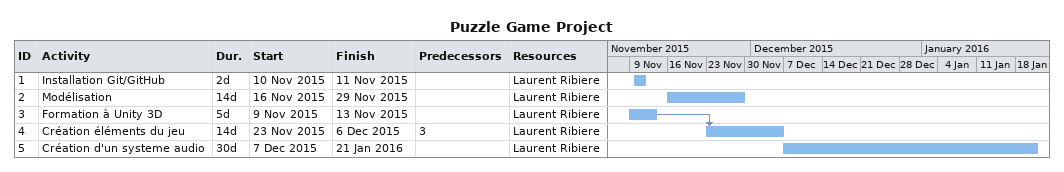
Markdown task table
Puzzle Game Project

| ID | Task | Duration | Start | Finish | Predecessors | Resources |
|---|---|---|---|---|---|---|
| 1 | Installation Git/GitHub | 2d | 2015-11-10 | 2015-11-11 |  | Laurent Ribiere |
| 2 | Modélisation | 14d | 2015-11-16 | 2015-11-29 |  | Laurent Ribiere |
| 3 | Formation à Unity 3D | 5d | 2015-11-09 | 2015-11-13 |  | Laurent Ribiere |
| 4 | Création éléments du jeu | 14d | 2015-11-23 | 2015-12-06 | 3 | Laurent Ribiere |
| 5 | Création d'un systeme audio | 30d | 2015-12-07 | 2016-01-21 |  | Laurent Ribiere |
